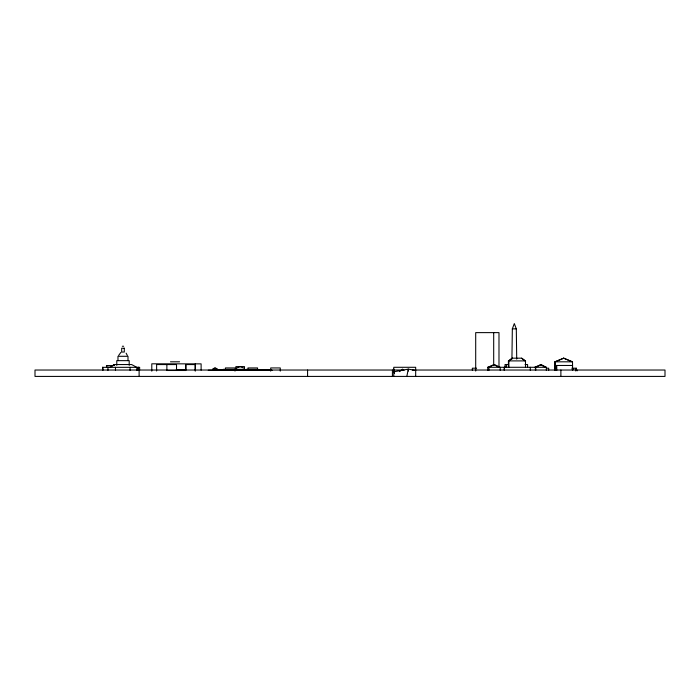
<?xml version="1.0" encoding="UTF-8"?>
<svg xmlns="http://www.w3.org/2000/svg" width="700" height="700" viewBox="0 0 700 700"><rect width="100%" height="100%" fill="white"/><g stroke="black" fill="none" stroke-linecap="round" stroke-linejoin="round"><path stroke-width="1.05" d="M176.523 370.493L176.523 364.569L156.625 364.569L156.625 371.026M195.248 369.731L195.248 364.569L185.806 364.569L185.806 369.731L176.269 369.731M511.919 359.126L512.339 328.869L514.316 323.584L516.303 328.869L516.722 359.126M555.94 370.44L556.185 368.454M406.822 376.416L408.301 369.119L415.678 370.484L415.678 376.416M118.685 355.381L120.864 352.424M575.514 370.939L576.266 368.2L572.18 368.2M399.56 371.63L402.588 369.119L404.058 370.335M525.499 367.29L525.499 360.902L521.631 358.172L512.295 358.172L508.874 360.902L508.874 367.29M508.419 367.29L508.419 360.902L512.295 358.172M212.844 370.029L212.844 369.119L215.04 367.605L217.245 369.119L217.245 370.029L220.491 370.134M112.665 365.662L114.529 364.543L131.626 364.543L136.841 367.334L136.806 370.361M112.831 365.662L114.695 364.543L109.839 367.334L106.505 367.334L106.487 365.566L112.971 365.566L114.695 364.543M112.814 365.566L114.529 364.543M500.211 370.335L500.211 367.29L494.287 364.551L488.898 367.29L488.898 370.335M546.35 370.335L546.35 367.29L541.082 364.586L535.727 367.29L535.727 370.335M221.445 370.256L223.265 369.346L234.08 369.346L235.9 370.256L237.729 369.346L242.664 369.346L244.493 370.256L246.312 369.346L257.127 369.346L258.956 370.256M487.751 370.335L487.751 367.29L494.287 364.551M534.642 367.29L541.082 364.586M572.582 370.44L572.521 361.821L563.719 358.172L555.179 361.821L555.258 370.44M235.9 368.428L240.196 366.608L244.493 368.428M554.855 370.16L554.855 361.821L563.719 358.172M512.339 328.869L516.303 328.869M122.325 346.255L123.655 346.255M508.419 360.902L525.499 360.902M170.476 361.812L179.585 361.812M554.855 361.821L572.521 361.821M508.419 364.551L505.024 364.551L505.024 367.29M525.044 364.551L527.59 364.551L527.59 367.29M555.258 365.47L555.354 370.44M572.582 365.47L556.071 365.47L556.071 370.44M102.62 367.334L102.62 370.361L102.603 367.334L139.65 367.334L139.624 370.361M487.751 367.29L546.35 367.29M476.595 368.2L472.343 368.2L472.343 370.256M546.543 368.2L548.686 368.2L548.686 370.256M212.844 369.119L217.245 369.119M572.11 369.119L573.755 369.119L572.101 368.069M243.661 369.714L247.993 369.714M257.574 369.714L270.699 369.714M402.5 370.029L35 370.029L35 376.416L665 376.416L665 370.029L412.291 370.029M208.241 370.256L272.151 370.256M563.657 358.172L572.197 361.821M493.675 364.551L499.074 367.29M540.523 364.586L545.265 367.29M521.631 358.172L525.044 360.902M126.114 353.168L127.295 355.381M576.266 368.2L577.028 370.939M394.529 372.076L393.785 369.119L393.785 371.805L408.301 369.119L408.301 371.088M393.785 370.484L394.529 373.45M106.654 365.566L106.663 367.334M572.486 365.47L572.486 370.44M560.884 370.029L560.884 376.416M556.762 365.47L556.762 370.44M556.168 365.47L556.168 370.44M535.421 367.29L535.421 370.335M530.311 367.29L530.311 370.335M506.345 364.551L506.345 367.29M504.446 367.29L504.446 370.335M504.254 367.29L504.254 370.335M498.986 367.124L498.986 332.623L475.702 332.623L475.702 371.07M493.692 332.623L493.692 364.665M415.678 370.335L415.678 367.29L393.785 367.29L393.785 376.416M392.42 370.029L392.42 376.416M307.58 370.029L307.58 376.416M280.271 371.114L280.271 367.938L270.699 367.938L270.699 371.114M257.574 370.055L257.574 367.938L247.993 367.938L247.993 370.055M244.493 370.484L244.493 366.608L235.9 366.608L235.9 370.484M234.999 371.114L234.999 367.938L225.418 367.938L225.418 370.055M201.119 370.142L201.119 363.869L151.795 363.808L151.795 371.166M195.248 363.808L195.248 371.166M185.806 364.569L185.806 370.493L166.871 370.493L166.871 364.569M139.116 370.029L139.116 376.416M138.373 367.334L138.373 370.361M138.294 367.334L138.25 370.361M138.058 367.334L138.093 370.361M130.069 367.334L130.077 370.361M129.202 365.356L129.202 360.649L116.778 360.649L116.778 365.356M128.004 360.649L128.004 356.3L117.976 356.3L117.976 360.649M115.474 367.334L115.482 370.361M107.957 367.334L107.949 370.361M102.786 367.334L102.769 370.361M124.294 348.224L121.695 348.224L121.686 352.039L124.294 352.039L124.294 348.224"/></g></svg>
